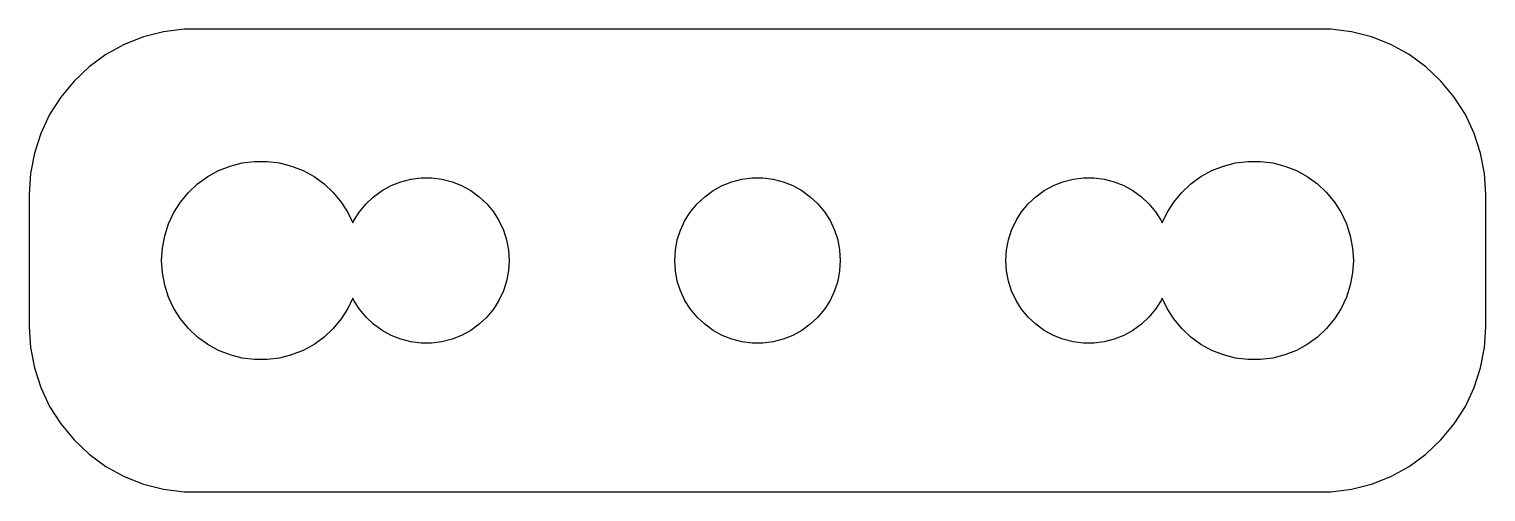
# Model space of a CAD drawing. Header units: metres. Extents: x -22 to 22, y 17 to 31.
import ezdxf

# ---------------------------------------------------------------- set-up
doc = ezdxf.new("R2010")
doc.units = ezdxf.units.M

msp = doc.modelspace()

# ---------------------------------------------------------------- linework, layer by layer
for p, q in [((-17.9369, 30.9114), (-18.5451, 30.7553)), ((-17.3139, 30.9901), (-17.9369, 30.9114)), ((17.3139, 30.9901), (-17.3139, 30.9901)), ((17.9369, 30.9114), (17.3139, 30.9901)), ((18.5451, 30.7553), (17.9369, 30.9114)), ((-19.1289, 30.5241), (-19.6791, 30.2216)), ((-18.5451, 30.7553), (-19.1289, 30.5241)), ((19.1289, 30.5241), (18.5451, 30.7553)), ((19.6791, 30.2216), (19.1289, 30.5241)), ((-19.6791, 30.2216), (-20.1871, 29.8526)), ((20.1871, 29.8526), (19.6791, 30.2216)), ((-20.1871, 29.8526), (-20.6448, 29.4227)), ((20.6448, 29.4227), (20.1871, 29.8526)), ((-20.6448, 29.4227), (-21.0451, 28.9389)), ((21.0451, 28.9389), (20.6448, 29.4227)), ((-21.0451, 28.9389), (-21.3815, 28.4088)), ((21.3815, 28.4088), (21.0451, 28.9389)), ((-21.3815, 28.4088), (-21.6489, 27.8406)), ((21.6489, 27.8406), (21.3815, 28.4088)), ((-21.6489, 27.8406), (-21.8429, 27.2434)), ((21.8429, 27.2434), (21.6489, 27.8406)), ((-21.8429, 27.2434), (-21.9606, 26.6267)), ((-16.2773, 26.7145), (-15.927, 26.8532)), ((-15.927, 26.8532), (-15.5621, 26.9469)), ((-15.5621, 26.9469), (-15.1884, 26.9941)), ((-15.1884, 26.9941), (-14.8116, 26.9941)), ((-14.8116, 26.9941), (-14.4379, 26.9469)), ((-14.4379, 26.9469), (-14.0729, 26.8532)), ((-14.0729, 26.8532), (-13.7227, 26.7145)), ((13.7227, 26.7145), (14.0729, 26.8532)), ((14.0729, 26.8532), (14.4379, 26.9469)), ((14.4379, 26.9469), (14.8116, 26.9941)), ((14.8116, 26.9941), (15.1884, 26.9941)), ((15.1884, 26.9941), (15.5621, 26.9469)), ((15.5621, 26.9469), (15.927, 26.8532)), ((15.927, 26.8532), (16.2773, 26.7145)), ((21.9606, 26.6267), (21.8429, 27.2434)), ((-21.9606, 26.6267), (-22, 26)), ((-16.9123, 26.3115), (-16.6075, 26.533)), ((-16.6075, 26.533), (-16.2773, 26.7145)), ((-13.7227, 26.7145), (-13.3925, 26.533)), ((-13.3925, 26.533), (-13.0877, 26.3115)), ((-10.7725, 26.3776), (-10.4684, 26.4557)), ((-10.4684, 26.4557), (-10.157, 26.4951)), ((-10.157, 26.4951), (-9.84302, 26.4951)), ((-9.84302, 26.4951), (-9.53154, 26.4557)), ((-9.53154, 26.4557), (-9.22745, 26.3776)), ((-0.772537, 26.3776), (-0.468445, 26.4557)), ((-0.468445, 26.4557), (-0.156967, 26.4951)), ((-0.156967, 26.4951), (0.156967, 26.4951)), ((0.156967, 26.4951), (0.468445, 26.4557)), ((0.468445, 26.4557), (0.772537, 26.3776)), ((9.22745, 26.3776), (9.53154, 26.4557)), ((9.53154, 26.4557), (9.84302, 26.4951)), ((9.84302, 26.4951), (10.157, 26.4951)), ((10.157, 26.4951), (10.4684, 26.4557)), ((10.4684, 26.4557), (10.7725, 26.3776)), ((13.0877, 26.3115), (13.3925, 26.533)), ((13.3925, 26.533), (13.7227, 26.7145)), ((16.2773, 26.7145), (16.6075, 26.533)), ((16.6075, 26.533), (16.9123, 26.3115)), ((22, 26), (21.9606, 26.6267)), ((-22, 26), (-22, 22)), ((-17.427, 25.7634), (-17.1869, 26.0536)), ((-17.1869, 26.0536), (-16.9123, 26.3115)), ((-13.0877, 26.3115), (-12.8131, 26.0536)), ((-12.8131, 26.0536), (-12.5729, 25.7634)), ((-11.5936, 25.9263), (-11.3396, 26.1108)), ((-11.3396, 26.1108), (-11.0644, 26.2621)), ((-11.0644, 26.2621), (-10.7725, 26.3776)), ((-9.22745, 26.3776), (-8.93555, 26.2621)), ((-8.93555, 26.2621), (-8.66043, 26.1108)), ((-8.66043, 26.1108), (-8.40643, 25.9263)), ((-1.59355, 25.9263), (-1.33955, 26.1108)), ((-1.33955, 26.1108), (-1.06444, 26.2621)), ((-1.06444, 26.2621), (-0.772537, 26.3776)), ((0.772537, 26.3776), (1.06444, 26.2621)), ((1.06444, 26.2621), (1.33955, 26.1108)), ((1.33955, 26.1108), (1.59355, 25.9263)), ((8.40643, 25.9263), (8.66043, 26.1108)), ((8.66043, 26.1108), (8.93555, 26.2621)), ((8.93555, 26.2621), (9.22745, 26.3776)), ((10.7725, 26.3776), (11.0644, 26.2621)), ((11.0644, 26.2621), (11.3396, 26.1108)), ((11.3396, 26.1108), (11.5936, 25.9263)), ((12.5729, 25.7634), (12.8131, 26.0536)), ((12.8131, 26.0536), (13.0877, 26.3115)), ((16.9123, 26.3115), (17.1869, 26.0536)), ((17.1869, 26.0536), (17.427, 25.7634)), ((22, 22), (22, 26)), ((-17.6289, 25.4453), (-17.427, 25.7634)), ((-12.5729, 25.7634), (-12.3711, 25.4453)), ((-12.0225, 25.4695), (-11.8224, 25.7114)), ((-11.8224, 25.7114), (-11.5936, 25.9263)), ((-8.40643, 25.9263), (-8.17757, 25.7114)), ((-8.17757, 25.7114), (-7.97745, 25.4695)), ((-2.02254, 25.4695), (-1.82242, 25.7114)), ((-1.82242, 25.7114), (-1.59355, 25.9263)), ((1.59355, 25.9263), (1.82242, 25.7114)), ((1.82242, 25.7114), (2.02254, 25.4695)), ((7.97745, 25.4695), (8.17757, 25.7114)), ((8.17757, 25.7114), (8.40643, 25.9263)), ((11.5936, 25.9263), (11.8224, 25.7114)), ((11.8224, 25.7114), (12.0225, 25.4695)), ((12.3711, 25.4453), (12.5729, 25.7634)), ((17.427, 25.7634), (17.6289, 25.4453)), ((-17.9057, 24.7461), (-17.7893, 25.1044)), ((-17.7893, 25.1044), (-17.6289, 25.4453)), ((-12.3711, 25.4453), (-12.2242, 25.1332)), ((-12.2242, 25.1332), (-12.1908, 25.2044)), ((-12.1908, 25.2044), (-12.0225, 25.4695)), ((-7.97745, 25.4695), (-7.80922, 25.2044)), ((-7.80922, 25.2044), (-7.67555, 24.9203)), ((-2.32443, 24.9203), (-2.19077, 25.2044)), ((-2.19077, 25.2044), (-2.02254, 25.4695)), ((2.02254, 25.4695), (2.19077, 25.2044)), ((2.19077, 25.2044), (2.32443, 24.9203)), ((7.67555, 24.9203), (7.80922, 25.2044)), ((7.80922, 25.2044), (7.97745, 25.4695)), ((12.0225, 25.4695), (12.1908, 25.2044)), ((12.1908, 25.2044), (12.2242, 25.1332)), ((12.2242, 25.1332), (12.3711, 25.4453)), ((17.6289, 25.4453), (17.7893, 25.1044)), ((17.7893, 25.1044), (17.9057, 24.7461)), ((-17.9763, 24.376), (-17.9057, 24.7461)), ((-7.67555, 24.9203), (-7.57854, 24.6217)), ((-2.42145, 24.6217), (-2.32443, 24.9203)), ((2.32443, 24.9203), (2.42145, 24.6217)), ((7.57854, 24.6217), (7.67555, 24.9203)), ((17.9057, 24.7461), (17.9763, 24.376)), ((-18, 24), (-17.9763, 24.376)), ((-7.57854, 24.6217), (-7.5197, 24.3133)), ((-7.5197, 24.3133), (-7.5, 24)), ((-2.5, 24), (-2.48029, 24.3133)), ((-2.48029, 24.3133), (-2.42145, 24.6217)), ((2.42145, 24.6217), (2.48029, 24.3133)), ((2.48029, 24.3133), (2.5, 24)), ((7.5, 24), (7.5197, 24.3133)), ((7.5197, 24.3133), (7.57854, 24.6217)), ((17.9763, 24.376), (18, 24)), ((-17.9763, 23.624), (-18, 24)), ((-7.5, 24), (-7.5197, 23.6867)), ((-2.48029, 23.6867), (-2.5, 24)), ((2.5, 24), (2.48029, 23.6867)), ((7.5197, 23.6867), (7.5, 24)), ((18, 24), (17.9763, 23.624)), ((-17.9057, 23.2539), (-17.9763, 23.624)), ((-7.57854, 23.3783), (-7.67555, 23.0797)), ((-7.5197, 23.6867), (-7.57854, 23.3783)), ((-2.42145, 23.3783), (-2.48029, 23.6867)), ((-2.32443, 23.0797), (-2.42145, 23.3783)), ((2.42145, 23.3783), (2.32443, 23.0797)), ((2.48029, 23.6867), (2.42145, 23.3783)), ((7.57854, 23.3783), (7.5197, 23.6867)), ((7.67555, 23.0797), (7.57854, 23.3783)), ((17.9763, 23.624), (17.9057, 23.2539)), ((-17.7893, 22.8956), (-17.9057, 23.2539)), ((-17.6289, 22.5547), (-17.7893, 22.8956)), ((-7.67555, 23.0797), (-7.80922, 22.7956)), ((-2.19077, 22.7956), (-2.32443, 23.0797)), ((2.32443, 23.0797), (2.19077, 22.7956)), ((7.80922, 22.7956), (7.67555, 23.0797)), ((17.7893, 22.8956), (17.6289, 22.5547)), ((17.9057, 23.2539), (17.7893, 22.8956)), ((-17.427, 22.2366), (-17.6289, 22.5547)), ((-12.3711, 22.5547), (-12.5729, 22.2366)), ((-12.2242, 22.8668), (-12.3711, 22.5547)), ((-12.1908, 22.7956), (-12.2242, 22.8668)), ((-12.0225, 22.5305), (-12.1908, 22.7956)), ((-11.8224, 22.2886), (-12.0225, 22.5305)), ((-7.97745, 22.5305), (-8.17757, 22.2886)), ((-7.80922, 22.7956), (-7.97745, 22.5305)), ((-2.02254, 22.5305), (-2.19077, 22.7956)), ((-1.82242, 22.2886), (-2.02254, 22.5305)), ((2.02254, 22.5305), (1.82242, 22.2886)), ((2.19077, 22.7956), (2.02254, 22.5305)), ((7.97745, 22.5305), (7.80922, 22.7956)), ((8.17757, 22.2886), (7.97745, 22.5305)), ((12.0225, 22.5305), (11.8224, 22.2886)), ((12.1908, 22.7956), (12.0225, 22.5305)), ((12.2242, 22.8668), (12.1908, 22.7956)), ((12.3711, 22.5547), (12.2242, 22.8668)), ((12.5729, 22.2366), (12.3711, 22.5547)), ((17.6289, 22.5547), (17.427, 22.2366)), ((-22, 22), (-21.9606, 21.3733)), ((-17.1869, 21.9464), (-17.427, 22.2366)), ((-12.5729, 22.2366), (-12.8131, 21.9464)), ((-11.5936, 22.0737), (-11.8224, 22.2886)), ((-11.3396, 21.8892), (-11.5936, 22.0737)), ((-8.40643, 22.0737), (-8.66043, 21.8892)), ((-8.17757, 22.2886), (-8.40643, 22.0737)), ((-1.59355, 22.0737), (-1.82242, 22.2886)), ((-1.33955, 21.8892), (-1.59355, 22.0737)), ((1.59355, 22.0737), (1.33955, 21.8892)), ((1.82242, 22.2886), (1.59355, 22.0737)), ((8.40643, 22.0737), (8.17757, 22.2886)), ((8.66043, 21.8892), (8.40643, 22.0737)), ((11.5936, 22.0737), (11.3396, 21.8892)), ((11.8224, 22.2886), (11.5936, 22.0737)), ((12.8131, 21.9464), (12.5729, 22.2366)), ((17.427, 22.2366), (17.1869, 21.9464)), ((21.9606, 21.3733), (22, 22)), ((-16.9123, 21.6885), (-17.1869, 21.9464)), ((-16.6075, 21.467), (-16.9123, 21.6885)), ((-13.0877, 21.6885), (-13.3925, 21.467)), ((-12.8131, 21.9464), (-13.0877, 21.6885)), ((-11.0644, 21.7379), (-11.3396, 21.8892)), ((-10.7725, 21.6224), (-11.0644, 21.7379)), ((-10.4684, 21.5443), (-10.7725, 21.6224)), ((-9.22745, 21.6224), (-9.53154, 21.5443)), ((-8.93555, 21.7379), (-9.22745, 21.6224)), ((-8.66043, 21.8892), (-8.93555, 21.7379)), ((-1.06444, 21.7379), (-1.33955, 21.8892)), ((-0.772537, 21.6224), (-1.06444, 21.7379)), ((-0.468445, 21.5443), (-0.772537, 21.6224)), ((0.772537, 21.6224), (0.468445, 21.5443)), ((1.06444, 21.7379), (0.772537, 21.6224)), ((1.33955, 21.8892), (1.06444, 21.7379)), ((8.93555, 21.7379), (8.66043, 21.8892)), ((9.22745, 21.6224), (8.93555, 21.7379)), ((9.53154, 21.5443), (9.22745, 21.6224)), ((10.7725, 21.6224), (10.4684, 21.5443)), ((11.0644, 21.7379), (10.7725, 21.6224)), ((11.3396, 21.8892), (11.0644, 21.7379)), ((13.0877, 21.6885), (12.8131, 21.9464)), ((13.3925, 21.467), (13.0877, 21.6885)), ((16.9123, 21.6885), (16.6075, 21.467)), ((17.1869, 21.9464), (16.9123, 21.6885)), ((-21.9606, 21.3733), (-21.8429, 20.7566)), ((-16.2773, 21.2855), (-16.6075, 21.467)), ((-15.927, 21.1468), (-16.2773, 21.2855)), ((-15.5621, 21.0531), (-15.927, 21.1468)), ((-14.0729, 21.1468), (-14.4379, 21.0531)), ((-13.7227, 21.2855), (-14.0729, 21.1468)), ((-13.3925, 21.467), (-13.7227, 21.2855)), ((-10.157, 21.5049), (-10.4684, 21.5443)), ((-9.84302, 21.5049), (-10.157, 21.5049)), ((-9.53154, 21.5443), (-9.84302, 21.5049)), ((-0.156967, 21.5049), (-0.468445, 21.5443)), ((0.156967, 21.5049), (-0.156967, 21.5049)), ((0.468445, 21.5443), (0.156967, 21.5049)), ((9.84302, 21.5049), (9.53154, 21.5443)), ((10.157, 21.5049), (9.84302, 21.5049)), ((10.4684, 21.5443), (10.157, 21.5049)), ((13.7227, 21.2855), (13.3925, 21.467)), ((14.0729, 21.1468), (13.7227, 21.2855)), ((14.4379, 21.0531), (14.0729, 21.1468)), ((15.927, 21.1468), (15.5621, 21.0531)), ((16.2773, 21.2855), (15.927, 21.1468)), ((16.6075, 21.467), (16.2773, 21.2855)), ((21.8429, 20.7566), (21.9606, 21.3733)), ((-21.8429, 20.7566), (-21.6489, 20.1594)), ((-15.1884, 21.0059), (-15.5621, 21.0531)), ((-14.8116, 21.0059), (-15.1884, 21.0059)), ((-14.4379, 21.0531), (-14.8116, 21.0059)), ((14.8116, 21.0059), (14.4379, 21.0531)), ((15.1884, 21.0059), (14.8116, 21.0059)), ((15.5621, 21.0531), (15.1884, 21.0059)), ((21.6489, 20.1594), (21.8429, 20.7566)), ((-21.6489, 20.1594), (-21.3815, 19.5912)), ((21.3815, 19.5912), (21.6489, 20.1594)), ((-21.3815, 19.5912), (-21.0451, 19.0611)), ((21.0451, 19.0611), (21.3815, 19.5912)), ((-21.0451, 19.0611), (-20.6448, 18.5773)), ((20.6448, 18.5773), (21.0451, 19.0611)), ((-20.6448, 18.5773), (-20.1871, 18.1474)), ((20.1871, 18.1474), (20.6448, 18.5773)), ((-20.1871, 18.1474), (-19.6791, 17.7784)), ((19.6791, 17.7784), (20.1871, 18.1474)), ((-19.6791, 17.7784), (-19.1289, 17.4759)), ((19.1289, 17.4759), (19.6791, 17.7784)), ((-19.1289, 17.4759), (-18.5451, 17.2447)), ((-18.5451, 17.2447), (-17.9369, 17.0886)), ((17.9369, 17.0886), (18.5451, 17.2447)), ((18.5451, 17.2447), (19.1289, 17.4759)), ((-17.9369, 17.0886), (-17.3139, 17.0099)), ((-17.3139, 17.0099), (17.3139, 17.0099)), ((17.3139, 17.0099), (17.9369, 17.0886))]:
    msp.add_line(p, q)

doc.saveas('drawing.dxf')
